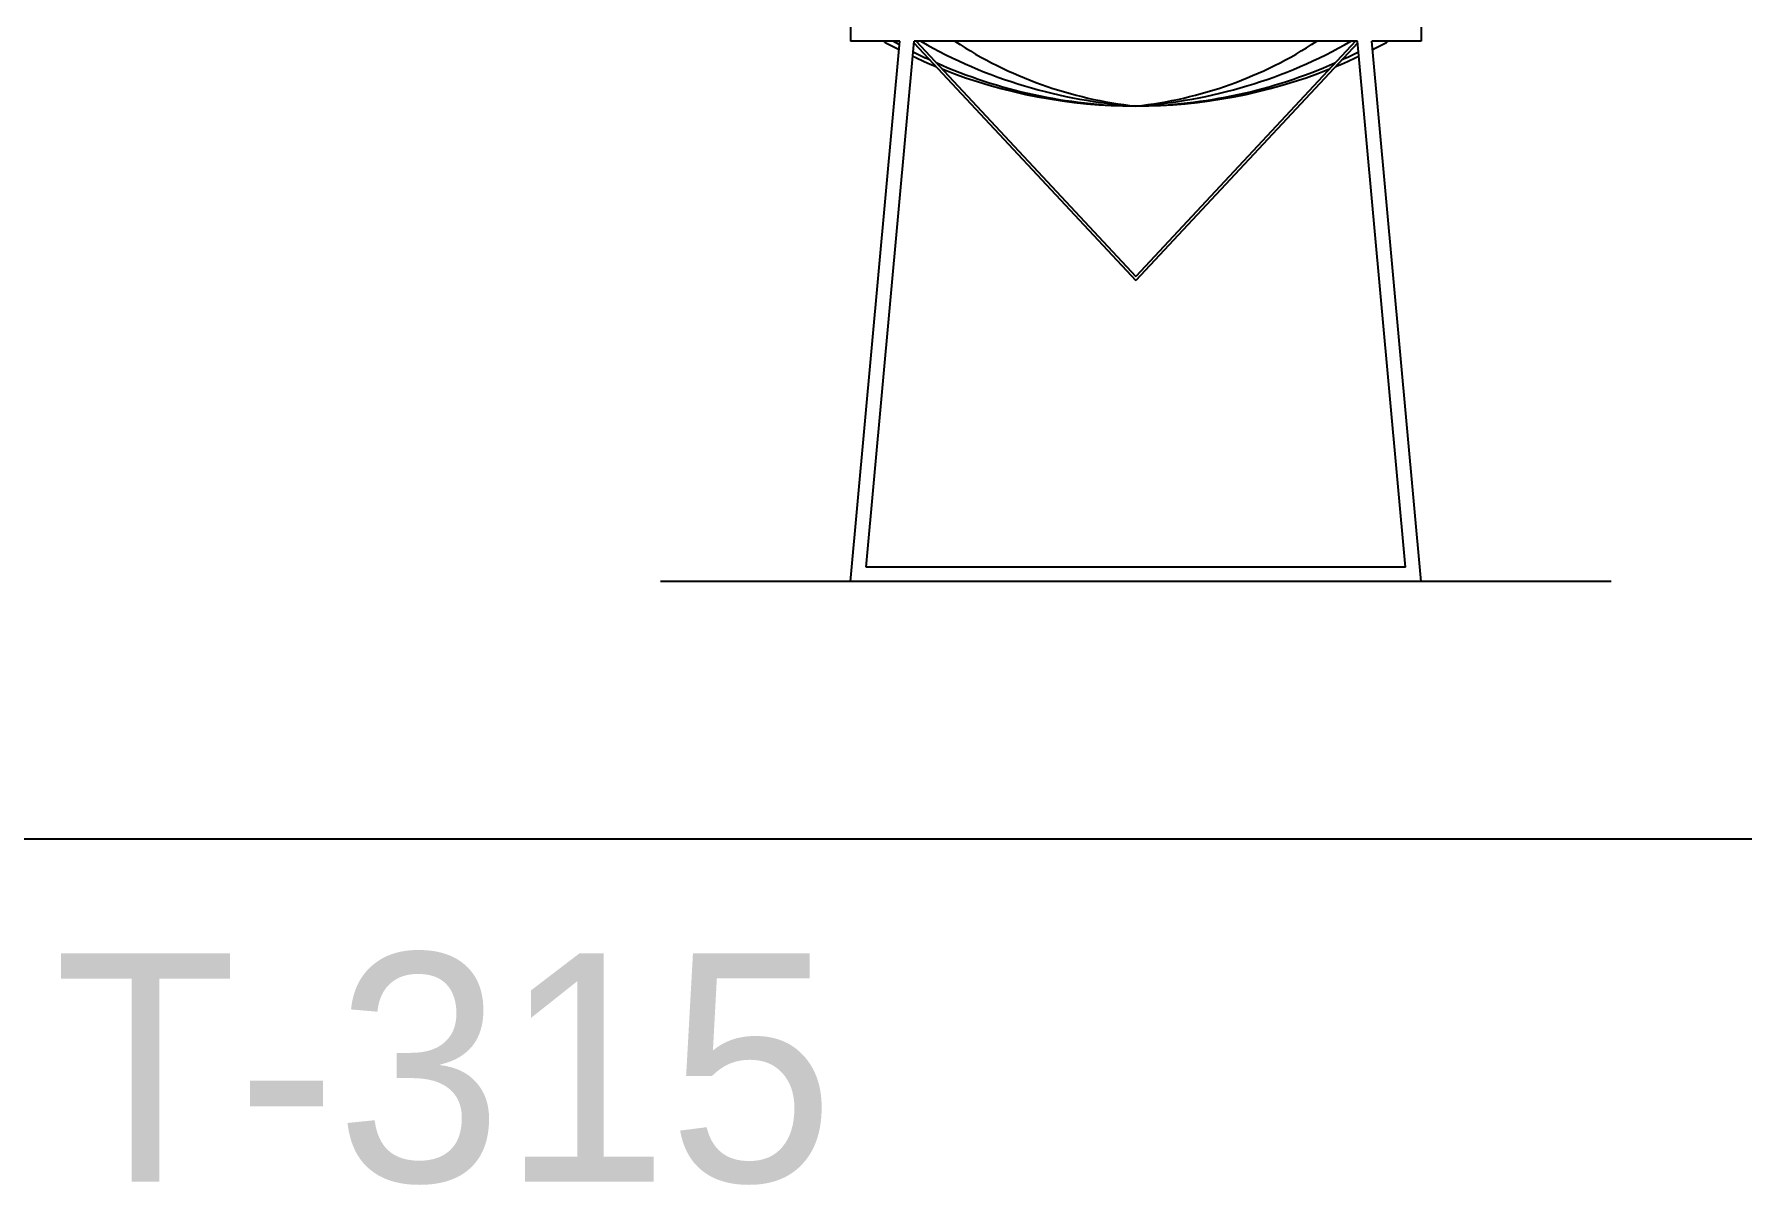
# Model space of a CAD drawing. Header units: millimetres. Extents: x 0 to 25200, y 0 to 17820.
# Drawn here: x 20909 to 21807, y 8992 to 9597 of the extents above; entities that cross this region are included whole.
import ezdxf
from ezdxf.enums import TextEntityAlignment as Align

# ---------------------------------------------------------------- set-up
doc = ezdxf.new("R2010")
doc.units = ezdxf.units.MM
doc.header["$LTSCALE"] = 100
doc.header["$MEASUREMENT"] = 0
for name, color, linetype in [('CO-TREE', 251, 'Continuous'), ('TB-FORM', 7, 'Continuous'), ('TB-TEXT', 4, 'Continuous')]:
    doc.layers.add(name, color=color, linetype=linetype)
doc.styles.add('DH-TEXT', font='')
doc.styles.get('DH-TEXT').set_extended_font_data('HY울릉도L')

# ---------------------------------------------------------------- blocks, each defined once
blk = doc.blocks.new('T-315')
at = {"layer": 'CO-TREE'}
for p, q in [((-150, 291.56), (-150, 284.06)), ((150, 291.56), (150, 284.06)), ((-150, 0), (-124.06, 284.06)), ((-124.06, 284.06), (-150, 284.06)), ((-141.78, 7.5), (-116.53, 284.06)), ((-116.62, 283.06), (0, 158.2)), ((116.53, 284.06), (-116.53, 284.06)), ((-115.5, 284.06), (0, 160.4)), ((115.5, 284.06), (0, 160.4)), ((116.62, 283.06), (0, 158.2)), ((141.78, 7.5), (116.53, 284.06)), ((150, 0), (124.06, 284.06)), ((150, 284.06), (124.06, 284.06)), ((250, 0), (-250, 0)), ((141.78, 7.5), (-141.78, 7.5))]:
    blk.add_line(p, q, dxfattribs=at)
for centre, radius, start, end in [((0, 525.74), 275.75, 241.2141, 243.16998), ((2.92, 516.22), 266.25, 240.6864, 241.47481), ((2.92, 516.22), 266.25, 243.22093, 245.24503), ((16.41, 509.86), 260.26, 240.17628, 266.38463), ((22.98, 464.08), 215.31, 236.72962, 263.87198), ((-16.41, 509.86), 260.26, 273.61537, 299.82372), ((-22.98, 464.08), 215.31, 276.12802, 303.27038), ((-2.92, 516.22), 266.25, 294.75497, 296.77907), ((0, 525.74), 275.75, 296.83002, 298.7859), ((0, 525.74), 275.75, 244.83672, 247.57114), ((2.92, 516.22), 266.25, 246.08435, 269.37059), ((0, 525.74), 275.75, 248.31152, 291.68848), ((-2.92, 516.22), 266.25, 270.62941, 293.91565), ((0, 525.74), 275.75, 292.42886, 295.16328)]:
    blk.add_arc(centre, radius, start, end, dxfattribs=at)

msp = doc.modelspace()

# ---------------------------------------------------------------- linework, layer by layer
at = {"layer": 'TB-FORM', "color": 251}
msp.add_line((24600, 9174), (13200, 9174), dxfattribs=at)

# ---------------------------------------------------------------- block references
at = {"layer": 'CO-TREE'}
msp.add_blockref('T-315', (21488.71, 9309.54), dxfattribs=at)

# ---------------------------------------------------------------- texts
at = {"layer": 'TB-TEXT', "style": 'DH-TEXT'}
msp.add_text('T-315', height=120, dxfattribs=at).set_placement((20920, 9054), align=Align.MIDDLE_LEFT)

doc.saveas('drawing.dxf')
